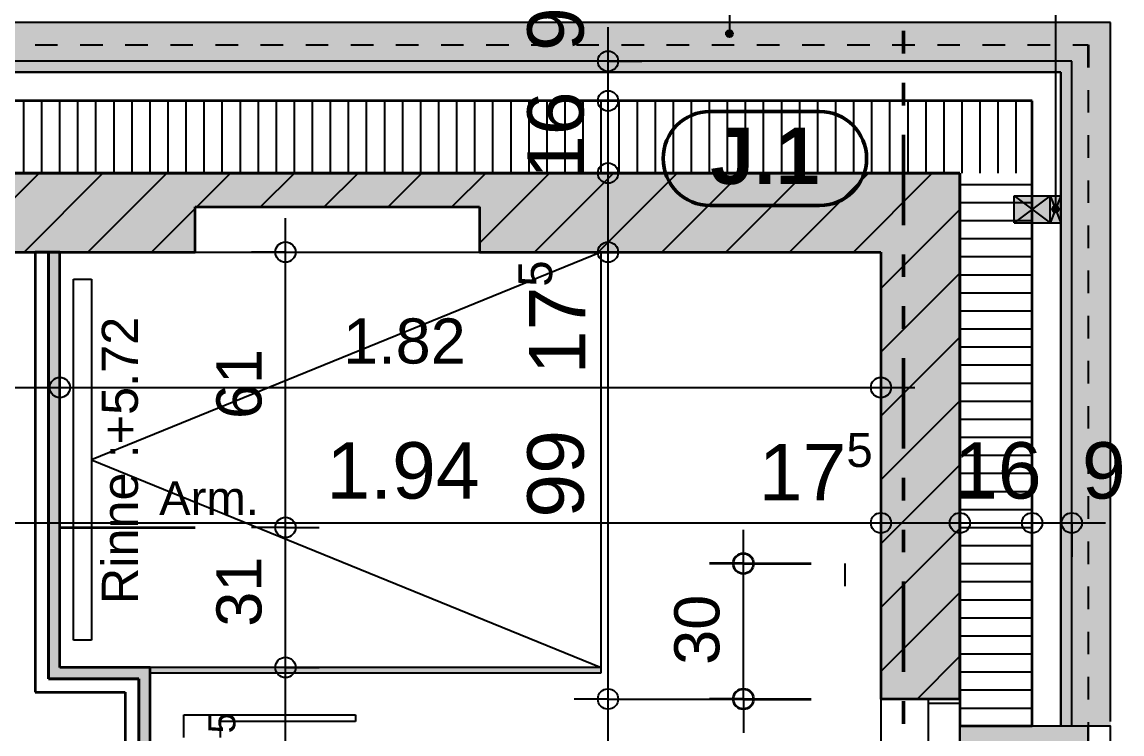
# Model space of a CAD drawing. Header units: centimetres. Extents: x 0.3 to 84.3, y 0.3 to 59.7.
# Drawn here: x 58.562 to 63.439, y 44.679 to 47.834 of the extents above; entities that cross this region are included whole.
import ezdxf

# ---------------------------------------------------------------- set-up
doc = ezdxf.new("R2010")
doc.units = ezdxf.units.CM
for name, pattern in [('AUSGEZOGEN', [0]), ('LINIE_17', [0.05, 0, -0.05]), ('LINIE_23', [0.79, 0.4, -0.13, 0, -0.13, 0, -0.13]), ('PUNKT', [6.35, 0, -6.35]), ('RAND', [44.45, 12.7, -6.35, 12.7, -6.35, 0, -6.35]), ('VERDECKT', [9.525, 6.35, -3.175])]:
    doc.linetypes.add(name, pattern=pattern)
for name, color, linetype, lineweight in [('Allgemein', 7, 'AUSGEZOGEN', 35), ('Bad', 7, 'AUSGEZOGEN', 25), ('Bauachsen grob', 7, 'RAND', 25), ('Beton Ansicht', 7, 'AUSGEZOGEN', 25), ('Daemmung', 7, 'AUSGEZOGEN', 35), ('Fenster', 7, 'AUSGEZOGEN', 35), ('Fensterleibung Beton', 7, 'AUSGEZOGEN', 35), ('Fuellflaeche tragende Wände MW', 7, 'AUSGEZOGEN', 25), ('Holz Fassadenverkleidung', 7, 'AUSGEZOGEN', 35), ('Holz Unterkonstruktion', 7, 'AUSGEZOGEN', 50), ('Konstruktion oben', 7, 'VERDECKT', 25), ('Leichtbauwaende', 7, 'AUSGEZOGEN', 35), ('Spengler', 7, 'AUSGEZOGEN', 35), ('Text Werkplan Ausfuehrung', 7, 'AUSGEZOGEN', 50), ('Unterkonstruktion', 7, 'AUSGEZOGEN', 35), ('Vorhangbrett', 7, 'AUSGEZOGEN', 25), ('Wand Mauerwerk tragend', 7, 'AUSGEZOGEN', 35), ('Werkplan- Ausfuehrungsmasse', 7, 'AUSGEZOGEN', 25)]:
    doc.layers.add(name, color=color, linetype=linetype, lineweight=lineweight)
for name, color, linetype, lineweight, true_color in [('Sanitaer Apparate', 7, 'AUSGEZOGEN', 35, 0x656565), ('Sanitaer Text', 7, 'AUSGEZOGEN', 35, 0x656565), ('Sanitaer Vermassung', 7, 'AUSGEZOGEN', 35, 0x656565)]:
    doc.layers.add(name, color=color, linetype=linetype, lineweight=lineweight, true_color=true_color)
doc.styles.add('ARIAL', font='ARIAL.TTF')

msp = doc.modelspace()

# ---------------------------------------------------------------- hatches: boundary and pattern name
at = {"layer": 'Allgemein', "linetype": 'AUSGEZOGEN', "lineweight": 25}
for points in [[(58.49, 47.612), (63.216, 47.612), (63.216, 47.66), (58.49, 47.66)], [(63.04, 44.714), (62.72, 44.714), (62.72, 44.634), (63.04, 44.634), (63.12, 44.634), (63.168, 44.634), (63.216, 44.634), (63.288, 44.634), (63.288, 44.714), (63.216, 44.714), (63.168, 44.714), (63.12, 44.714)]]:
    msp.add_hatch(color=32, dxfattribs=at).paths.add_polyline_path(points)
h = msp.add_hatch(color=32, dxfattribs=at)
h.paths.add_polyline_path([(63.168, 27.434), (63.168, 15.618), (63.216, 15.618), (63.216, 27.434)])
h.paths.add_polyline_path([(63.168, 42.154), (63.168, 38.894), (63.216, 38.894), (63.216, 42.154)])
h.paths.add_polyline_path([(63.168, 36.334), (63.168, 29.994), (63.216, 29.994), (63.216, 36.334)])
h.paths.add_polyline_path([(63.168, 47.612), (63.168, 44.714), (63.216, 44.714), (63.216, 47.612)])
at = {"layer": 'Bad', "linetype": 'AUSGEZOGEN', "lineweight": 25, "true_color": 0xa8ffff}
msp.add_hatch(color=131, dxfattribs=at).paths.add_polyline_path([(61.13, 44.974), (59.13, 44.974), (59.13, 44.95), (61.13, 44.95)])
at = {"layer": 'Fuellflaeche tragende Wände MW', "linetype": 'AUSGEZOGEN', "lineweight": 25}
for points in [[(58.49, 47.164), (58.49, 46.814), (59.33, 46.814), (59.33, 47.014), (60.59, 47.014), (60.59, 46.814), (62.37, 46.814), (62.37, 47.164)], [(62.72, 47.164), (62.37, 47.164), (62.37, 44.834), (62.72, 44.834)]]:
    msp.add_hatch(color=254, dxfattribs=at).paths.add_polyline_path(points)
at = {"layer": 'Holz Unterkonstruktion', "linetype": 'AUSGEZOGEN', "lineweight": 25}
for points in [[(62.96, 47.064), (62.96, 46.944), (63.12, 46.944), (63.12, 47.064)], [(63.12, 47.064), (63.12, 46.944), (63.168, 46.944), (63.168, 47.064)]]:
    msp.add_hatch(color=32, dxfattribs=at).paths.add_polyline_path(points)
at = {"layer": 'Leichtbauwaende', "linetype": 'AUSGEZOGEN', "lineweight": 25, "true_color": 0xababab}
for points in [[(58.68, 46.814), (58.68, 44.924), (58.73, 44.924), (58.73, 46.814)], [(58.73, 44.924), (59.13, 44.924), (59.13, 44.974), (58.73, 44.974)], [(59.08, 44.924), (59.08, 40.934), (59.13, 40.934), (59.13, 44.924)]]:
    msp.add_hatch(color=253, dxfattribs=at).paths.add_polyline_path(points)
at = {"layer": 'Spengler', "linetype": 'AUSGEZOGEN', "lineweight": 25, "true_color": 0xfafafa}
for points in [[(63.216, 47.66), (63.216, 47.832), (57.01, 47.832), (57.01, 47.66)], [(63.216, 44.714), (63.388, 44.714), (63.388, 47.832), (63.216, 47.832)]]:
    msp.add_hatch(color=7, dxfattribs=at).paths.add_polyline_path(points)
at = {"layer": 'Text Werkplan Ausfuehrung', "linetype": 'AUSGEZOGEN', "lineweight": 25}
for points in [[(61.7058, 47.7949), (61.6908, 47.7949), (61.6854, 47.7895)], [(61.7058, 47.7949), (61.6854, 47.7895), (61.7112, 47.7895)], [(61.6908, 47.7949), (61.7058, 47.7949), (61.6983, 47.797)], [(61.7112, 47.7895), (61.6854, 47.7895), (61.6833, 47.782)], [(61.7112, 47.7895), (61.6833, 47.782), (61.7133, 47.782)], [(61.7133, 47.782), (61.6833, 47.782), (61.6854, 47.7745)], [(61.7133, 47.782), (61.6854, 47.7745), (61.7112, 47.7745)], [(61.7112, 47.7745), (61.6854, 47.7745), (61.6908, 47.7691)], [(61.7112, 47.7745), (61.6908, 47.7691), (61.7058, 47.7691)], [(61.7058, 47.7691), (61.6908, 47.7691), (61.6983, 47.767)], [(63.1569, 47.0115), (63.1311, 47.0115), (63.129, 47.004)], [(63.1569, 47.0115), (63.129, 47.004), (63.159, 47.004)], [(63.1515, 47.0169), (63.1365, 47.0169), (63.1311, 47.0115)], [(63.1515, 47.0169), (63.1311, 47.0115), (63.1569, 47.0115)], [(63.1365, 47.0169), (63.1515, 47.0169), (63.144, 47.019)], [(63.159, 47.004), (63.129, 47.004), (63.1311, 46.9965)], [(63.159, 47.004), (63.1311, 46.9965), (63.1569, 46.9965)], [(63.1569, 46.9965), (63.1311, 46.9965), (63.1365, 46.9911)], [(63.1569, 46.9965), (63.1365, 46.9911), (63.1515, 46.9911)], [(63.1515, 46.9911), (63.1365, 46.9911), (63.144, 46.989)]]:
    msp.add_hatch(color=7, dxfattribs=at).paths.add_polyline_path(points)

# ---------------------------------------------------------------- linework, layer by layer
at = {"layer": 'Allgemein', "color": 7, "linetype": 'AUSGEZOGEN', "lineweight": 25}
for p, q in [((63.216, 47.66), (58.49, 47.66)), ((63.216, 47.612), (63.216, 47.66)), ((58.49, 47.612), (63.168, 47.612)), ((63.168, 47.612), (63.168, 47.564)), ((63.216, 44.714), (63.216, 47.612)), ((63.168, 47.564), (63.168, 44.714)), ((63.04, 44.714), (62.72, 44.714)), ((62.72, 44.714), (62.72, 44.634)), ((63.12, 44.714), (63.04, 44.714)), ((63.168, 44.714), (63.12, 44.714)), ((63.288, 44.714), (63.216, 44.714)), ((63.288, 44.634), (63.288, 44.714))]:
    msp.add_line(p, q, dxfattribs=at)
at = {"layer": 'Bad', "color": 7, "linetype": 'AUSGEZOGEN', "lineweight": 25}
for p, q in [((61.13, 46.814), (58.87, 45.894)), ((61.13, 44.974), (61.13, 46.814)), ((61.13, 44.974), (61.13, 46.814)), ((58.79, 46.694), (58.87, 46.694)), ((58.79, 45.094), (58.79, 46.694)), ((58.87, 46.694), (58.87, 45.094)), ((58.87, 45.894), (61.13, 44.974)), ((58.87, 45.094), (58.79, 45.094)), ((61.13, 44.974), (59.13, 44.974)), ((59.13, 44.974), (59.13, 44.95)), ((61.13, 44.974), (59.13, 44.974)), ((61.13, 44.95), (61.13, 44.974)), ((59.13, 44.95), (61.13, 44.95))]:
    msp.add_line(p, q, dxfattribs=at)
at = {"layer": 'Bauachsen grob', "color": 32, "linetype": 'LINIE_23', "lineweight": 50, "true_color": 0xc36e14}
msp.add_line((62.47, 1.394), (62.47, 57.974), dxfattribs=at)
at = {"layer": 'Beton Ansicht', "color": 7, "linetype": 'AUSGEZOGEN', "lineweight": 25}
msp.add_line((59.33, 46.814), (60.59, 46.814), dxfattribs=at)
at = {"layer": 'Daemmung', "color": 7, "linetype": 'AUSGEZOGEN', "lineweight": 35}
for p, q in [((63.04, 47.484), (58.49, 47.484)), ((63.04, 47.164), (63.04, 47.484)), ((58.49, 47.164), (62.72, 47.164)), ((62.72, 47.164), (62.72, 46.814)), ((63.04, 44.714), (63.04, 47.164)), ((62.72, 46.814), (62.72, 44.834)), ((62.72, 44.834), (62.72, 44.714)), ((63.04, 44.714), (62.72, 44.714))]:
    msp.add_line(p, q, dxfattribs=at)
at = {"layer": 'Daemmung', "color": 7, "linetype": 'AUSGEZOGEN', "lineweight": 25}
for points in [[(58.57, 47.164), (58.57, 47.484), (58.57, 47.484)], [(58.65, 47.164), (58.65, 47.484), (58.65, 47.484)], [(58.73, 47.164), (58.73, 47.484), (58.73, 47.484)], [(58.81, 47.164), (58.81, 47.484), (58.81, 47.484)], [(58.81, 47.164), (58.81, 47.484), (58.81, 47.484)], [(58.89, 47.164), (58.89, 47.484), (58.89, 47.484)], [(58.97, 47.164), (58.97, 47.484), (58.97, 47.484)], [(59.05, 47.164), (59.05, 47.484), (59.05, 47.484)], [(59.13, 47.164), (59.13, 47.484), (59.13, 47.484)], [(59.13, 47.164), (59.13, 47.484), (59.13, 47.484)], [(59.21, 47.164), (59.21, 47.484), (59.21, 47.484)], [(59.29, 47.164), (59.29, 47.484), (59.29, 47.484)], [(59.37, 47.164), (59.37, 47.484), (59.37, 47.484)], [(59.45, 47.164), (59.45, 47.484), (59.45, 47.484)], [(59.45, 47.164), (59.45, 47.484), (59.45, 47.484)], [(59.53, 47.164), (59.53, 47.484), (59.53, 47.484)], [(59.61, 47.164), (59.61, 47.484), (59.61, 47.484)], [(59.69, 47.164), (59.69, 47.484), (59.69, 47.484)], [(59.77, 47.164), (59.77, 47.484), (59.77, 47.484)], [(59.77, 47.164), (59.77, 47.484), (59.77, 47.484)], [(59.85, 47.164), (59.85, 47.484), (59.85, 47.484)], [(59.93, 47.164), (59.93, 47.484), (59.93, 47.484)], [(60.01, 47.164), (60.01, 47.484), (60.01, 47.484)], [(60.09, 47.164), (60.09, 47.484), (60.09, 47.484)], [(60.09, 47.164), (60.09, 47.484), (60.09, 47.484)], [(60.17, 47.164), (60.17, 47.484), (60.17, 47.484)], [(60.25, 47.164), (60.25, 47.484), (60.25, 47.484)], [(60.33, 47.164), (60.33, 47.484), (60.33, 47.484)], [(60.41, 47.164), (60.41, 47.484), (60.41, 47.484)], [(60.41, 47.164), (60.41, 47.484), (60.41, 47.484)], [(60.49, 47.164), (60.49, 47.484), (60.49, 47.484)], [(60.57, 47.164), (60.57, 47.484), (60.57, 47.484)], [(60.65, 47.164), (60.65, 47.484), (60.65, 47.484)], [(60.73, 47.164), (60.73, 47.484), (60.73, 47.484)], [(60.73, 47.164), (60.73, 47.484), (60.73, 47.484)], [(60.81, 47.164), (60.81, 47.484), (60.81, 47.484)], [(60.89, 47.164), (60.89, 47.484), (60.89, 47.484)], [(60.97, 47.164), (60.97, 47.484), (60.97, 47.484)], [(61.05, 47.164), (61.05, 47.484), (61.05, 47.484)], [(61.05, 47.164), (61.05, 47.484), (61.05, 47.484)], [(61.13, 47.164), (61.13, 47.484), (61.13, 47.484)], [(61.21, 47.164), (61.21, 47.484), (61.21, 47.484)], [(61.29, 47.164), (61.29, 47.484), (61.29, 47.484)], [(61.37, 47.164), (61.37, 47.484), (61.37, 47.484)], [(61.37, 47.164), (61.37, 47.484), (61.37, 47.484)], [(61.45, 47.164), (61.45, 47.484), (61.45, 47.484)], [(61.53, 47.164), (61.53, 47.484), (61.53, 47.484)], [(61.61, 47.164), (61.61, 47.484), (61.61, 47.484)], [(61.69, 47.164), (61.69, 47.484), (61.69, 47.484)], [(61.69, 47.164), (61.69, 47.484), (61.69, 47.484)], [(61.77, 47.164), (61.77, 47.484), (61.77, 47.484)], [(61.85, 47.164), (61.85, 47.484), (61.85, 47.484)], [(61.93, 47.164), (61.93, 47.484), (61.93, 47.484)], [(62.01, 47.164), (62.01, 47.484), (62.01, 47.484)], [(62.01, 47.164), (62.01, 47.484), (62.01, 47.484)], [(62.09, 47.164), (62.09, 47.484), (62.09, 47.484)], [(62.17, 47.164), (62.17, 47.484), (62.17, 47.484)], [(62.25, 47.164), (62.25, 47.484), (62.25, 47.484)], [(62.33, 47.164), (62.33, 47.484), (62.33, 47.484)], [(62.33, 47.164), (62.33, 47.484), (62.33, 47.484)], [(62.41, 47.164), (62.41, 47.484), (62.41, 47.484)], [(62.49, 47.164), (62.49, 47.484), (62.49, 47.484)], [(62.57, 47.164), (62.57, 47.484), (62.57, 47.484)], [(62.65, 47.164), (62.65, 47.484), (62.65, 47.484)], [(62.65, 47.164), (62.65, 47.484), (62.65, 47.484)], [(62.73, 47.164), (62.73, 47.484), (62.73, 47.484)], [(62.81, 47.164), (62.81, 47.484), (62.81, 47.484)], [(62.89, 47.164), (62.89, 47.484), (62.89, 47.484)], [(62.97, 47.164), (62.97, 47.484), (62.97, 47.484)], [(62.97, 47.164), (62.97, 47.484), (62.97, 47.484)], [(62.72, 47.114), (63.0385, 47.114), (63.0385, 47.114), (63.04, 47.114)], [(62.72, 47.034), (63.0362, 47.034), (63.0362, 47.034), (63.04, 47.034)], [(62.72, 46.954), (63.0338, 46.954), (63.0338, 46.954), (63.04, 46.954)], [(62.72, 46.954), (63.0338, 46.954), (63.0338, 46.954), (63.04, 46.954)], [(62.72, 46.874), (63.0314, 46.874), (63.0314, 46.874), (63.04, 46.874)], [(62.72, 46.794), (63.0291, 46.794), (63.0291, 46.794), (63.04, 46.794)], [(62.72, 46.714), (63.0267, 46.714), (63.0267, 46.714), (63.04, 46.714)], [(62.72, 46.634), (63.0243, 46.634), (63.0243, 46.634), (63.04, 46.634)], [(62.72, 46.634), (63.0243, 46.634), (63.0243, 46.634), (63.04, 46.634)], [(62.72, 46.554), (63.022, 46.554), (63.022, 46.554), (63.04, 46.554)], [(62.72, 46.474), (63.0196, 46.474), (63.0196, 46.474), (63.04, 46.474)], [(62.72, 46.394), (63.0172, 46.394), (63.0172, 46.394), (63.04, 46.394)], [(62.72, 46.314), (63.0149, 46.314), (63.0149, 46.314), (63.04, 46.314)], [(62.72, 46.314), (63.0149, 46.314), (63.0149, 46.314), (63.04, 46.314)], [(62.72, 46.234), (63.0125, 46.234), (63.0125, 46.234), (63.04, 46.234)], [(62.72, 46.154), (63.0102, 46.154), (63.0102, 46.154), (63.04, 46.154)], [(62.72, 46.074), (63.0078, 46.074), (63.0078, 46.074), (63.04, 46.074)], [(62.72, 45.994), (63.0054, 45.994), (63.0054, 45.994), (63.04, 45.994)], [(62.72, 45.994), (63.0054, 45.994), (63.0054, 45.994), (63.04, 45.994)], [(62.72, 45.914), (63.0031, 45.914), (63.0031, 45.914), (63.04, 45.914)], [(62.72, 45.834), (63.0007, 45.834), (63.0007, 45.834), (63.04, 45.834)], [(62.72, 45.754), (62.9983, 45.754), (62.9983, 45.754), (63.04, 45.754)], [(62.72, 45.674), (62.996, 45.674), (62.996, 45.674), (63.04, 45.674)], [(62.72, 45.674), (62.996, 45.674), (62.996, 45.674), (63.04, 45.674)], [(62.72, 45.594), (62.9936, 45.594), (62.9936, 45.594), (63.04, 45.594)], [(62.72, 45.514), (62.9912, 45.514), (62.9912, 45.514), (63.04, 45.514)], [(62.72, 45.434), (62.9889, 45.434), (62.9889, 45.434), (63.04, 45.434)], [(62.72, 45.354), (62.9865, 45.354), (62.9865, 45.354), (63.04, 45.354)], [(62.72, 45.354), (62.9865, 45.354), (62.9865, 45.354), (63.04, 45.354)], [(62.72, 45.274), (62.9842, 45.274), (62.9842, 45.274), (63.04, 45.274)], [(62.72, 45.194), (62.9818, 45.194), (62.9818, 45.194), (63.04, 45.194)], [(62.72, 45.114), (62.9794, 45.114), (62.9794, 45.114), (63.04, 45.114)], [(62.72, 45.034), (62.9771, 45.034), (62.9771, 45.034), (63.04, 45.034)], [(62.72, 45.034), (62.9771, 45.034), (62.9771, 45.034), (63.04, 45.034)], [(62.72, 44.954), (62.9747, 44.954), (62.9747, 44.954), (63.04, 44.954)], [(62.72, 44.874), (62.9723, 44.874), (62.9723, 44.874), (63.04, 44.874)], [(62.72, 44.794), (62.97, 44.794), (62.97, 44.794), (63.04, 44.794)], [(62.72, 44.714), (62.9676, 44.714), (62.9676, 44.714), (63.04, 44.714)]]:
    msp.add_lwpolyline(points, dxfattribs=at)
at = {"layer": 'Fenster', "color": 7, "linetype": 'AUSGEZOGEN', "lineweight": 25}
for points in [[(62.72, 44.594), (62.72, 44.814), (62.58, 44.814), (62.58, 44.594), (62.72, 44.594)], [(62.72, 42.154), (63.388, 42.154), (63.388, 44.714), (62.72, 44.714), (62.72, 42.154)]]:
    msp.add_lwpolyline(points, dxfattribs=at)
at = {"layer": 'Fensterleibung Beton', "color": 7, "linetype": 'AUSGEZOGEN', "lineweight": 25}
msp.add_line((62.37, 44.834), (62.37, 42.034), dxfattribs=at)
at = {"layer": 'Holz Fassadenverkleidung', "color": 7, "linetype": 'LINIE_17', "lineweight": 25}
for p, q in [((31.22, 47.732), (63.288, 47.732)), ((63.288, 47.732), (63.288, 10.796))]:
    msp.add_line(p, q, dxfattribs=at)
at = {"layer": 'Holz Unterkonstruktion', "color": 7, "linetype": 'AUSGEZOGEN', "lineweight": 25}
for p, q in [((62.96, 46.944), (62.96, 47.064)), ((62.96, 47.064), (63.12, 47.064)), ((63.12, 47.064), (62.96, 46.944)), ((62.96, 47.064), (63.12, 46.944)), ((63.12, 46.944), (63.12, 47.064)), ((63.12, 46.944), (63.12, 47.064)), ((63.12, 47.064), (63.168, 47.064)), ((63.168, 47.064), (63.12, 46.944)), ((63.12, 47.064), (63.168, 46.944)), ((63.168, 46.944), (63.168, 47.064)), ((62.96, 46.944), (63.12, 46.944)), ((63.12, 46.944), (63.168, 46.944))]:
    msp.add_line(p, q, dxfattribs=at)
at = {"layer": 'Konstruktion oben', "color": 7, "linetype": 'PUNKT', "lineweight": 35}
for p, q in [((31.22, 47.732), (63.288, 47.732)), ((63.288, 47.732), (63.288, 10.796))]:
    msp.add_line(p, q, dxfattribs=at)
at = {"layer": 'Leichtbauwaende', "color": 7, "linetype": 'AUSGEZOGEN', "lineweight": 35}
for p, q in [((58.62, 46.814), (58.62, 44.864)), ((58.68, 46.814), (58.62, 46.814)), ((58.68, 44.924), (58.68, 46.814)), ((58.68, 46.814), (58.68, 44.924)), ((58.73, 46.814), (58.68, 46.814)), ((58.73, 44.974), (58.73, 46.814)), ((59.13, 44.974), (58.73, 44.974)), ((59.13, 44.924), (59.13, 44.974)), ((58.68, 44.924), (58.73, 44.924)), ((58.73, 44.924), (58.68, 44.924)), ((59.08, 44.924), (58.73, 44.924)), ((58.73, 44.924), (59.08, 44.924)), ((59.08, 44.924), (59.08, 44.864)), ((59.08, 44.864), (59.08, 44.924)), ((59.13, 40.934), (59.13, 44.924)), ((58.62, 44.864), (58.68, 44.864)), ((58.68, 44.864), (59.02, 44.864)), ((59.02, 44.864), (59.02, 40.934)), ((59.08, 44.864), (59.08, 40.934)), ((59.08, 40.934), (59.08, 44.864))]:
    msp.add_line(p, q, dxfattribs=at)
at = {"layer": 'Sanitaer Apparate', "color": 240, "linetype": 'VERDECKT', "lineweight": 35}
msp.add_line((58.73, 45.594), (59.33, 45.594), dxfattribs=at)
at = {"layer": 'Sanitaer Apparate', "color": 7, "linetype": 'AUSGEZOGEN', "lineweight": 25}
for p, q in [((59.28, 44.664), (59.28, 44.764)), ((59.28, 44.764), (60.04, 44.764)), ((60.04, 44.734), (59.44, 44.734)), ((59.44, 44.734), (59.44, 44.664)), ((60.04, 44.764), (60.04, 44.734))]:
    msp.add_line(p, q, dxfattribs=at)
at = {"layer": 'Sanitaer Vermassung', "color": 240, "linetype": 'AUSGEZOGEN', "lineweight": 25}
for p, q in [((59.73, 46.814), (59.73, 46.964)), ((59.73, 46.814), (59.58, 46.814)), ((59.73, 46.814), (59.88, 46.814)), ((59.73, 46.814), (59.73, 46.814)), ((59.73, 45.594), (59.73, 46.814)), ((58.73, 46.214), (58.73, 46.364)), ((62.37, 46.214), (62.37, 46.364)), ((58.49, 46.214), (58.73, 46.214)), ((58.73, 46.214), (58.73, 46.064)), ((58.73, 46.214), (58.73, 46.214)), ((58.73, 46.214), (62.37, 46.214)), ((62.37, 46.214), (62.37, 46.064)), ((62.37, 46.214), (62.37, 46.214)), ((62.37, 46.214), (62.52, 46.214)), ((59.73, 45.594), (59.58, 45.594)), ((59.73, 45.594), (59.88, 45.594)), ((59.73, 45.594), (59.73, 45.594)), ((59.73, 44.974), (59.73, 45.594)), ((59.73, 44.974), (59.58, 44.974)), ((59.73, 44.974), (59.88, 44.974)), ((59.73, 43.664), (59.73, 44.974))]:
    msp.add_line(p, q, dxfattribs=at)
msp.add_lwpolyline([(59.73, 44.974), (59.66, 44.974), (59.66, 44.974), (59.66, 44.974), (59.66, 44.974), (59.29, 44.974)], dxfattribs=at)
for centre in [(59.73, 46.814), (58.73, 46.214), (62.37, 46.214), (59.73, 45.594), (59.73, 44.974)]:
    msp.add_circle(centre, 0.045, dxfattribs=at)
at = {"layer": 'Spengler', "color": 7, "linetype": 'AUSGEZOGEN', "lineweight": 25}
for p, q in [((63.388, 47.832), (57.03, 47.832)), ((63.388, 44.734), (63.388, 47.832))]:
    msp.add_line(p, q, dxfattribs=at)
at = {"layer": 'Text Werkplan Ausfuehrung', "color": 7, "linetype": 'AUSGEZOGEN', "lineweight": 25}
for p, q in [((63.144, 49.4647), (63.144, 47.004)), ((61.6983, 48.7767), (61.6983, 47.782)), ((61.6983, 47.797), (61.6983, 47.797)), ((61.6833, 47.782), (61.6833, 47.782)), ((61.6983, 47.767), (61.6983, 47.767)), ((61.7133, 47.782), (61.7133, 47.782)), ((63.144, 47.019), (63.144, 47.019)), ((63.129, 47.004), (63.129, 47.004)), ((63.144, 46.989), (63.144, 46.989)), ((63.159, 47.004), (63.159, 47.004))]:
    msp.add_line(p, q, dxfattribs=at)
at = {"layer": 'Text Werkplan Ausfuehrung', "color": 92, "linetype": 'AUSGEZOGEN', "lineweight": 50, "true_color": 0x00b300}
for p, q in [((62.0982, 47.437), (61.6127, 47.437)), ((62.0982, 47.0203), (61.6127, 47.0203))]:
    msp.add_line(p, q, dxfattribs=at)
at = {"layer": 'Text Werkplan Ausfuehrung', "color": 7, "linetype": 'AUSGEZOGEN', "lineweight": 25}
for centre in [(61.6983, 47.782), (63.144, 47.004)]:
    msp.add_circle(centre, 0.015, dxfattribs=at)
at = {"layer": 'Text Werkplan Ausfuehrung', "color": 92, "linetype": 'AUSGEZOGEN', "lineweight": 50, "true_color": 0x00b300}
for centre, start, end in [((61.6127, 47.2287), 90, 270), ((62.0982, 47.2287), 270, 90)]:
    msp.add_arc(centre, 0.2083, start, end, dxfattribs=at)
at = {"layer": 'Unterkonstruktion', "color": 7, "linetype": 'AUSGEZOGEN', "lineweight": 25}
for p, q in [((63.168, 47.612), (58.49, 47.612)), ((63.168, 47.564), (63.168, 47.612)), ((63.168, 44.714), (63.168, 47.564)), ((58.49, 47.484), (63.04, 47.484)), ((63.04, 47.484), (63.04, 47.164)), ((63.04, 47.164), (63.04, 44.714)), ((63.12, 44.714), (63.04, 44.714)), ((63.168, 44.714), (63.12, 44.714))]:
    msp.add_line(p, q, dxfattribs=at)
at = {"layer": 'Vorhangbrett', "color": 191, "linetype": 'AUSGEZOGEN', "lineweight": 25, "true_color": 0xbe96ea}
for p, q in [((61.76, 45.434), (61.76, 45.584)), ((61.76, 44.834), (61.76, 45.434)), ((61.76, 44.834), (61.76, 44.684))]:
    msp.add_line(p, q, dxfattribs=at)
at = {"layer": 'Vorhangbrett', "color": 191, "linetype": 'AUSGEZOGEN', "lineweight": 35, "true_color": 0xbe96ea}
for p, q in [((61.76, 45.434), (61.61, 45.434)), ((61.76, 45.434), (61.91, 45.434)), ((61.76, 45.434), (62.06, 45.434)), ((61.76, 44.834), (61.61, 44.834)), ((61.76, 44.834), (61.91, 44.834)), ((61.76, 44.834), (62.06, 44.834))]:
    msp.add_line(p, q, dxfattribs=at)
at = {"layer": 'Vorhangbrett', "color": 191, "linetype": 'PUNKT', "lineweight": 25, "true_color": 0xbe96ea}
msp.add_line((62.21, 45.434), (62.21, 40.934), dxfattribs=at)
at = {"layer": 'Vorhangbrett', "color": 191, "linetype": 'AUSGEZOGEN', "lineweight": 35, "true_color": 0xbe96ea}
for centre in [(61.76, 45.434), (61.76, 44.834)]:
    msp.add_circle(centre, 0.045, dxfattribs=at)
at = {"layer": 'Wand Mauerwerk tragend', "color": 7, "linetype": 'AUSGEZOGEN', "lineweight": 35}
for p, q in [((62.72, 47.164), (58.49, 47.164)), ((62.72, 46.814), (62.72, 47.164)), ((59.33, 46.814), (59.33, 47.014)), ((59.33, 47.014), (60.59, 47.014)), ((60.59, 47.014), (60.59, 46.814)), ((58.49, 46.814), (58.62, 46.814)), ((58.62, 46.814), (58.68, 46.814)), ((58.68, 46.814), (58.73, 46.814)), ((58.73, 46.814), (59.33, 46.814)), ((60.59, 46.814), (62.37, 46.814)), ((62.37, 46.814), (62.37, 44.834)), ((62.72, 44.834), (62.72, 46.814)), ((62.58, 44.834), (62.37, 44.834)), ((62.72, 44.834), (62.58, 44.834))]:
    msp.add_line(p, q, dxfattribs=at)
at = {"layer": 'Wand Mauerwerk tragend', "color": 7, "linetype": 'AUSGEZOGEN', "lineweight": 25}
for p, q in [((58.49, 47.016), (58.638, 47.164)), ((58.5709, 46.814), (58.9209, 47.164)), ((58.8537, 46.814), (59.2037, 47.164)), ((59.3365, 47.014), (59.4865, 47.164)), ((59.6194, 47.014), (59.7694, 47.164)), ((59.9022, 47.014), (60.0522, 47.164)), ((60.1851, 47.014), (60.3351, 47.164)), ((60.4679, 47.014), (60.6179, 47.164)), ((60.59, 46.8532), (60.9008, 47.164)), ((60.8336, 46.814), (61.1836, 47.164)), ((61.1164, 46.814), (61.4664, 47.164)), ((61.3993, 46.814), (61.7493, 47.164)), ((61.6821, 46.814), (62.0321, 47.164)), ((61.965, 46.814), (62.315, 47.164)), ((62.2478, 46.814), (62.5978, 47.164)), ((59.1365, 46.814), (59.33, 47.0075)), ((62.5307, 46.814), (62.72, 47.0033)), ((62.5306, 44.834), (62.72, 45.0234))]:
    msp.add_line(p, q, dxfattribs=at)
at = {"layer": 'Wand Mauerwerk tragend', "color": 180, "linetype": 'PUNKT', "lineweight": 25}
for p, q in [((62.72, 44.834), (62.58, 44.834)), ((62.58, 44.834), (62.58, 42.034)), ((62.72, 44.714), (62.72, 44.834)), ((62.72, 44.634), (62.72, 44.714))]:
    msp.add_line(p, q, dxfattribs=at)
at = {"layer": 'Wand Mauerwerk tragend', "color": 7, "linetype": 'AUSGEZOGEN', "lineweight": 25}
for points in [[(62.37, 46.6533), (62.37, 46.6533), (62.37, 46.6533), (62.37, 46.6533), (62.5307, 46.814)], [(62.37, 46.3705), (62.37, 46.3705), (62.37, 46.3705), (62.37, 46.3705), (62.72, 46.7205)], [(62.37, 46.0877), (62.37, 46.0877), (62.37, 46.0877), (62.37, 46.0877), (62.72, 46.4377)], [(62.37, 45.8048), (62.37, 45.8048), (62.37, 45.8048), (62.37, 45.8048), (62.72, 46.1548)], [(62.37, 45.522), (62.37, 45.522), (62.37, 45.522), (62.37, 45.522), (62.72, 45.872)], [(62.37, 45.2391), (62.37, 45.2391), (62.37, 45.2391), (62.37, 45.2391), (62.72, 45.5891)], [(62.37, 44.9563), (62.37, 44.9563), (62.37, 44.9563), (62.37, 44.9563), (62.72, 45.3063)]]:
    msp.add_lwpolyline(points, dxfattribs=at)
at = {"layer": 'Werkplan- Ausfuehrungsmasse', "color": 7, "linetype": 'AUSGEZOGEN', "lineweight": 25}
for p, q in [((61.16, 47.66), (61.16, 47.81)), ((61.16, 47.66), (61.01, 47.66)), ((61.16, 47.66), (61.31, 47.66)), ((61.16, 47.66), (61.16, 47.66)), ((61.16, 47.484), (61.16, 47.66)), ((61.16, 47.484), (61.01, 47.484)), ((61.16, 47.484), (61.31, 47.484)), ((61.16, 47.484), (61.16, 47.484)), ((61.16, 47.164), (61.16, 47.484)), ((61.16, 47.164), (61.01, 47.164)), ((61.16, 47.164), (61.31, 47.164)), ((61.16, 47.164), (61.16, 47.164)), ((61.16, 46.814), (61.16, 47.164)), ((61.16, 46.814), (61.01, 46.814)), ((61.16, 46.814), (61.31, 46.814)), ((61.16, 46.814), (61.16, 46.814)), ((61.16, 44.834), (61.16, 46.814)), ((62.37, 45.614), (62.37, 45.764)), ((62.72, 45.614), (62.72, 45.764)), ((63.04, 45.614), (63.04, 45.764)), ((63.216, 45.614), (63.216, 45.764)), ((58.49, 45.614), (62.37, 45.614)), ((62.37, 45.614), (62.37, 45.464)), ((62.37, 45.614), (62.37, 45.614)), ((62.37, 45.614), (62.72, 45.614)), ((62.72, 45.614), (62.72, 45.464)), ((62.72, 45.614), (62.72, 45.614)), ((62.72, 45.614), (63.04, 45.614)), ((63.04, 45.614), (63.04, 45.464)), ((63.04, 45.614), (63.04, 45.614)), ((63.04, 45.614), (63.216, 45.614)), ((63.216, 45.614), (63.216, 45.464)), ((63.216, 45.614), (63.216, 45.614)), ((63.216, 45.614), (63.366, 45.614)), ((61.16, 44.834), (61.01, 44.834)), ((61.16, 44.834), (61.31, 44.834)), ((61.16, 44.834), (61.96, 44.834)), ((61.16, 42.034), (61.16, 44.834))]:
    msp.add_line(p, q, dxfattribs=at)
for centre in [(61.16, 47.66), (61.16, 47.484), (61.16, 47.164), (61.16, 46.814), (62.37, 45.614), (62.72, 45.614), (63.04, 45.614), (63.216, 45.614), (61.16, 44.834)]:
    msp.add_circle(centre, 0.045, dxfattribs=at)

# ---------------------------------------------------------------- texts
at = {"layer": 'Sanitaer Text', "color": 240, "linetype": 'AUSGEZOGEN', "lineweight": 35, "insert": (59.078, 45.254), "char_height": 0.16, "width": 0.08, "attachment_point": 7, "rotation": 90, "style": 'ARIAL'}
msp.add_mtext('Rinne\\~:+5.72', dxfattribs=at)
at = {"layer": 'Sanitaer Vermassung', "color": 240, "linetype": 'AUSGEZOGEN', "lineweight": 35, "insert": (59.9855, 46.3174), "char_height": 0.2, "width": 0.1, "attachment_point": 7, "style": 'ARIAL'}
msp.add_mtext('1.82', dxfattribs=at)
at = {"layer": 'Sanitaer Vermassung', "color": 240, "linetype": 'AUSGEZOGEN', "lineweight": 35, "attachment_point": 7, "rotation": 90, "style": 'ARIAL'}
for s, insert, char_height, width in [('61', (59.6266, 46.0743), 0.2, 0.1), ('31', (59.6265, 45.1543), 0.2, 0.1), ('5', (59.5099, 44.6815), 0.12, 0.06)]:
    msp.add_mtext(s, dxfattribs=dict(at, insert=insert, char_height=char_height, width=width))
at = {"layer": 'Text Werkplan Ausfuehrung', "color": 92, "linetype": 'AUSGEZOGEN', "lineweight": 50, "true_color": 0x00b300, "insert": (61.6127, 47.112), "char_height": 0.25, "width": 0.125, "attachment_point": 7, "style": 'ARIAL'}
msp.add_mtext('\\fArial|i0|b1|c0|p0;J.1', dxfattribs=at)
at = {"layer": 'Text Werkplan Ausfuehrung', "color": 240, "linetype": 'AUSGEZOGEN', "lineweight": 25, "insert": (59.1699, 45.649), "char_height": 0.15, "width": 0.075, "attachment_point": 7, "style": 'ARIAL'}
msp.add_mtext('Arm.', dxfattribs=at)
at = {"layer": 'Vorhangbrett', "color": 191, "linetype": 'AUSGEZOGEN', "lineweight": 35, "true_color": 0xbe96ea, "insert": (61.6565, 44.9853), "char_height": 0.2, "width": 0.1, "attachment_point": 7, "rotation": 90, "style": 'ARIAL'}
msp.add_mtext('30', dxfattribs=at)
at = {"layer": 'Werkplan- Ausfuehrungsmasse', "color": 7, "linetype": 'AUSGEZOGEN', "lineweight": 50, "attachment_point": 7, "rotation": 90, "style": 'ARIAL'}
for s, insert, char_height, width in [('9', (61.0557, 47.705), 0.25, 0.125), ('16', (61.0557, 47.1378), 0.25, 0.125), ('5', (60.9142, 46.6608), 0.15, 0.075), ('17', (61.06, 46.2724), 0.25, 0.125), ('99', (61.0557, 45.6374), 0.25, 0.125)]:
    msp.add_mtext(s, dxfattribs=dict(at, insert=insert, char_height=char_height, width=width))
at = {"layer": 'Werkplan- Ausfuehrungsmasse', "color": 7, "linetype": 'AUSGEZOGEN', "lineweight": 50, "attachment_point": 7, "style": 'ARIAL'}
for s, insert, char_height, width in [('5', (62.2168, 45.8598), 0.15, 0.075), ('1.94', (59.9114, 45.7183), 0.25, 0.125), ('17', (61.8284, 45.714), 0.25, 0.125), ('16', (62.6938, 45.7183), 0.25, 0.125), ('9', (63.261, 45.7183), 0.25, 0.125)]:
    msp.add_mtext(s, dxfattribs=dict(at, insert=insert, char_height=char_height, width=width))

doc.saveas('drawing.dxf')
